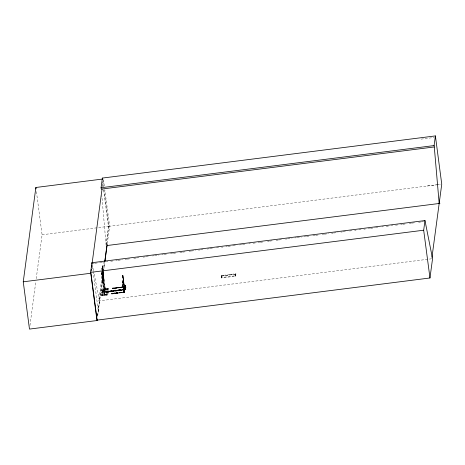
<?xml version="1.0" encoding="UTF-8"?>
<svg xmlns="http://www.w3.org/2000/svg" width="465" height="465" viewBox="0 0 465 465"><rect width="100%" height="100%" fill="white"/><g stroke="black" fill="none" stroke-linecap="round" stroke-linejoin="round"><path stroke-width="0.35" stroke-dasharray="2.33 1.74" d="M122.737 284.615L123.649 291.921L122.156 280.564L122.673 284.214M124.492 288.585L124.393 289.207L122.615 275.617L124.469 288.916L123.045 278.303M124.277 286.585L123.295 277.64L124.422 286.568M122.144 280.622L123.585 291.724L122.586 282.929M122.243 280.552L122.237 281.465M122.952 275.263L123.376 278.924M123.707 290.637C123.911 291.264 123.481 290.474 124.103 290.666M123.83 290.875L124.55 290.718M124.434 290.544L124.481 290.904M124.568 285.341C123.882 286.097 125.602 284.324 125.277 286.684L123.963 286.853M125.021 285.65L125.12 285.115M113.733 288.009L112.402 288.015L112.379 288.509L125.509 286.8L125.858 289.375L106.427 291.921L106.421 291.177L108.432 290.933L108.479 291.299L101.318 292.206L101.271 291.811L108.426 290.904L108.362 291.421M106.421 291.177L106.427 291.921L106.456 291.549M111.67 290.503L111.676 291.247L111.67 290.503L109.705 290.759L109.676 291.253M115.384 290.026L115.39 290.77L115.384 290.026L113.419 290.282L113.39 290.776M123.696 287.963L125.66 287.713L123.696 287.963L123.83 289.689L123.667 288.422L125.631 288.207M123.8 289.404L123.824 288.986L125.788 288.736L125.794 289.439L125.509 286.8M124.37 287.329L126.091 287.265L124.399 287.55M124.475 287.318C124.783 287.591 124.399 287.236 124.672 287.498M125.783 288.87L125.318 286.812M125.259 287.55L125.277 287.056M124.074 290.881L123.882 290.823M124.079 290.91L124.19 290.584M124.637 287.289L124.98 287.463M123.94 290.77C124.457 291.038 124.231 289.916 124.649 292.078M124.736 287.55L124.887 287.341M124.794 285.504L124.771 285.655M125.114 287.306L124.969 287.515M125.021 287.248L125.114 287.37M123.783 290.794L123.777 290.672M124.812 285.318L124.376 285.615L125.498 285.44M125.009 287.51L125.085 287.178M125.254 287.207L125.37 287.579M97.644 316.537L99.527 300.832L94.035 273.437M106.229 244.933L108.45 226.368L103.59 189.435M124.544 287.649L124.498 287.19L124.76 287.504M29.958 325.483L35.834 281.563M36.218 278.68L42.094 234.761L36.247 190.348M102.335 186.849L103.201 180.374M101.858 268.985L101.969 268.578L101.934 268.973M102.224 266.23L102.335 265.829L102.771 268.851M102.3 266.224L102.335 265.829M101.818 276.361L104.294 295.368C103.486 294.438 105.154 294.333 104.544 295.339L101.882 273.833M102.079 274.036L101.928 273.501M102.591 269.671L102.596 268.485M101.783 274.135L101.951 273.286M102.498 268.787L102.672 267.939L102.899 270.043M102.038 274.362L103.085 283.441L102.689 281.215M102.166 273.763L104.642 292.776C104.311 291.02 105.578 292.247 104.974 292.642M102.753 269.014L102.957 271.188M102.591 272.211L98.749 300.931L431.77 258.773M102.684 271.49L103.933 262.161M103.887 189.598L108.723 226.333L106.142 245.642L101.818 195.55M97.592 315.317L103.561 270.677M103.66 269.956L104.718 262.062M97.644 315.706L104.817 262.086M107.31 243.433L109.618 226.211L104.805 189.679M100.829 295.775L107.99 294.955L107.944 294.508L100.789 295.455L100.829 295.862L107.985 294.845M100.975 294.7L108.13 293.897L100.981 294.729L100.922 294.409L108.083 293.531L108.13 293.897M108.333 292.253L101.178 293.27L108.345 292.305L108.293 291.91L101.172 293.119M101.544 290.515L108.705 289.608L101.544 290.503L101.504 290.067L108.659 289.16L108.705 289.608L101.544 290.503M101.69 289.457L101.637 289.061L108.798 288.184L108.845 288.55L101.69 289.457L108.851 288.474M103.009 283.452L103.102 282.61M103.526 280L103.358 280.854L103.445 280.011M103.893 277.25L103.724 278.105L103.817 277.262M103.085 283.441L102.079 273.99L104.584 295.316M104.131 294.671L104.701 294.421M104.573 293.746C104.079 293.892 104.73 293.229 104.735 294.415M104.916 291.16C104.387 291.2 105.183 290.759 105.009 291.851L102.347 271.403M105.253 289.201L104.846 289.323L105.241 289.271M105.288 288.41C104.613 287.951 105.997 289.12 105.131 289.12M104.346 293.985L104.241 294.769L104.596 293.956M104.695 291.386L104.59 292.171L104.945 291.357M105.061 288.637L104.956 289.422L105.311 288.608M104.224 295.356L104.427 294.368M104.567 292.764L104.706 291.788M104.549 292.072L104.863 292.032L104.683 291.09M105.323 289.881L105.445 288.986M101.318 292.142L108.484 291.241L101.324 292.136M111.693 293.537L124.643 291.921L124.626 292.351L111.687 294.019L111.693 293.305L113.024 293.305M124.608 292.101L111.705 293.467L111.705 293.915L124.637 292.258L111.699 293.979L111.693 293.305M112.379 288.509L112.402 288.015M113.007 293.136L112.96 293.473M113.71 287.847L113.669 288.184M113.879 293.026C113.466 294.13 114.599 291.962 115.215 293.026M114.588 287.736C114.175 288.835 115.308 286.673 115.925 287.736M115.192 292.863L115.146 293.194M115.901 287.568L115.855 287.905M116.36 292.712C115.779 293.171 118.232 292.857 117.668 292.549M117.064 287.422C116.488 287.876 118.941 287.568 118.377 287.254M123.167 291.514L124.481 291.322L123.167 291.514L123.277 292.334C122.115 290.486 126.375 291.073 123.208 291.206M123.26 292.142L124.568 291.979M124.411 290.404L124.585 292.165L124.632 291.834M125.19 286.056L123.876 286.219L123.981 287.045L123.922 285.888L125.23 285.748M221.311 277.57L221.578 275.559L235.894 273.745L235.679 276.152L221.363 277.965L221.311 277.57L235.627 275.757L235.894 273.745M221.363 277.965L221.578 275.559M222.02 275.96L221.77 277.855L221.974 275.565L222.02 275.96L235.54 274.245L235.488 273.85L235.29 276.146L235.54 274.245M124.87 285.545L125.009 285.33M124.283 290.881L124.289 290.59M113.594 290.334C117.337 289.695 111.379 291.137 115.157 290.102M113.594 290.503L115.181 290.3M117.151 287.44L118.232 287.44M117.186 287.591L118.215 287.306M116.459 292.752L117.523 292.729M116.477 292.88L117.482 292.619M105.067 289.05L104.974 290.026L102.521 271.101M105.288 289.974L102.678 270.363M104.916 292.723L102.12 271.467M104.48 294.636L104.201 294.671M104.933 289.23L104.974 290.009M104.334 293.688L104.352 294.473M122.615 275.617L124.324 288.939M122.766 275.6L122.963 277.675M105.049 288.329L105.055 289.12M105.416 289.091L102.986 270.735M105.166 289.3L105.334 289.962M125.504 286.952L112.391 288.608M125.55 287.01L125.626 287.568L125.591 287.236M106.468 292.264L106.439 291.427L125.823 288.939L125.852 289.695L106.468 292.189L106.433 291.52L125.841 289.067L106.479 291.683M106.392 291.671L125.864 289.178L125.852 289.771L106.462 292.253L125.858 289.579M106.433 291.822L125.864 289.265M106.444 292.043L125.852 289.759L125.858 289.364M421.098 139.116L434.2 137.466M427.271 185.994L436.234 184.867M436.926 184.785L440.372 184.349M42.094 234.761L109.618 226.211M108.723 226.333L440.314 184.361M92.785 263.516L94.221 263.335M94.941 263.242L99.26 262.696M99.975 262.603L103.573 262.15M106.45 261.783L107.892 261.603M110.769 261.237L112.925 260.964M115.802 260.603L117.238 260.417M117.959 260.33L122.278 259.784M125.155 259.418L126.59 259.238M127.311 259.144L130.909 258.691M133.786 258.325L135.943 258.052M136.658 257.959L140.256 257.505M143.133 257.139L145.289 256.866M146.01 256.779L149.608 256.32M152.485 255.959L153.921 255.773M154.642 255.686L158.96 255.14M161.837 254.774L163.273 254.593M163.994 254.5L167.592 254.047M170.469 253.681L172.625 253.408M173.346 253.315L176.938 252.861M179.816 252.495L181.978 252.222M182.693 252.135L186.291 251.675M189.168 251.315L190.604 251.129M191.324 251.042L195.643 250.496M198.52 250.129L199.956 249.949M200.677 249.856L204.275 249.403M207.152 249.037L209.308 248.763M210.029 248.67L213.621 248.217M216.498 247.851L218.66 247.578M221.538 247.217L222.973 247.031M225.851 246.671L227.292 246.485M228.007 246.398L232.326 245.851M233.041 245.758L236.639 245.305M239.516 244.939L241.672 244.666M242.393 244.573L245.991 244.119M248.868 243.753L250.304 243.573M253.181 243.207L255.343 242.933M258.22 242.573L259.656 242.387M260.377 242.3L263.975 241.841M267.567 241.387L269.008 241.207M269.729 241.114L273.321 240.661M276.198 240.295L278.361 240.021M279.076 239.934L282.673 239.475M285.551 239.115L286.986 238.929M287.707 238.841L292.026 238.295M294.903 237.929L296.339 237.749M297.059 237.656L301.372 237.109M304.25 236.743L305.691 236.563M306.412 236.47L310.004 236.017M312.881 235.65L315.043 235.377M315.758 235.29L319.356 234.831M322.233 234.47L323.675 234.284M324.39 234.197L328.709 233.651M331.586 233.285L333.021 233.105M333.742 233.012L338.055 232.465M340.932 232.099L342.374 231.919M343.094 231.826L346.687 231.372M349.564 231.006L351.726 230.733M354.603 230.373L356.039 230.187M358.916 229.826L361.073 229.553M363.95 229.187L365.391 229.007M368.268 228.641L369.704 228.46M370.425 228.367L374.744 227.821M375.458 227.728L379.056 227.275M381.934 226.908L383.369 226.728M386.246 226.362L388.409 226.089M391.286 225.728L392.722 225.542M395.599 225.182L397.755 224.909M400.632 224.543L402.074 224.363M402.795 224.269L406.387 223.816M409.264 223.45L411.426 223.177M412.141 223.084L415.739 222.63M418.616 222.264L420.773 221.991M421.493 221.904L423.65 221.631M102.288 266.154L102.533 268.561M102.643 268.154L102.55 267.794M102.486 268.718L102.585 269.654M102.713 268.654L102.974 270.031M102.213 272.403L102.201 271.455M101.771 274.065L101.87 275.001M103.614 274.891L103.829 277.332L103.067 270.729M103.8 278.093L103.486 275.861L103.724 278.105M103.247 277.646L103.457 280.081L102.422 271.391M123.446 279.32L124.295 286.434L123.074 275.937M103.433 280.843L103.114 278.611L103.358 280.854M102.899 280.238L103.189 282.668M124.364 285.545L125.486 285.341M112.356 288.346L125.341 286.545L112.402 288.242L112.402 288.742L125.341 287.027L125.004 285.126M112.402 288.689L125.37 286.725M221.631 275.954L235.947 274.141M108.432 290.933L101.271 291.817M124.777 290.637L123.655 290.84L124.789 290.735M124.597 291.788L124.3 290.422M111.647 293.642L124.661 291.991M111.67 293.804L124.649 292.113M124.527 287.387L124.463 287.242M104.84 291.95L104.968 292.712M124.236 290.613L123.94 290.811M122.859 275.268L122.975 275.948M102.056 274.199L101.62 271.176M92.204 264.306L93.471 270.63M112.431 288.422L112.402 288.73M102.672 267.939L102.794 268.689M101.876 273.298L102.004 274.042M103.259 273.833L103.526 275.53L103.346 273.193M102.893 276.582L103.16 278.279L102.98 275.943M102.544 279.18L102.812 280.877L102.631 278.541M235.627 275.757L235.679 276.152M103.486 179.653L104.427 186.814M102.846 181.676L103.509 186.721M102.841 183.751L103.213 186.593M102.254 265.835L102.689 269.491M103.038 271.804L103.282 273.67M102.934 271.723L103.486 275.879M101.887 268.584L102.207 270.409M101.899 268.677L102.126 270.421M102.341 272.077L103.114 278.634M101.539 271.182L101.975 274.838M92.442 266.445L93 270.711M93.093 271.421L98.289 310.882M125.149 285.446L125.248 285.341M125.608 287.457L125.544 287.103L125.62 287.451"/><path stroke-width="0.7" d="M97.22 320.106L97.179 320.449L91.006 273.565M96.947 320.141L429.968 277.983L432.555 258.662L424.975 220.561L91.948 262.719L90.658 272.374L96.999 320.536L29.475 329.086L23.25 281.807L35.869 187.482L102.672 179.025M435.397 135.914L434.107 145.574L434.287 146.952L101.26 189.11L101.079 187.732L102.37 178.072L435.397 135.914L441.75 184.175L431.968 257.325M91.053 271.194L91.326 269.125M91.605 267.055L91.878 264.986M102.044 189.011L92.064 263.608L91.948 262.719M104.811 261.342L106.927 245.543L439.948 203.385M104.91 261.371L107.217 244.148M429.968 277.983L423.679 230.216L424.975 220.561M101.079 187.732L434.107 145.574M90.658 272.374L423.679 230.216M23.25 281.807L90.774 273.263M102.37 178.072L102.562 179.513M35.869 187.482L36.055 188.918M434.287 146.952L439.169 203.484"/></g></svg>
